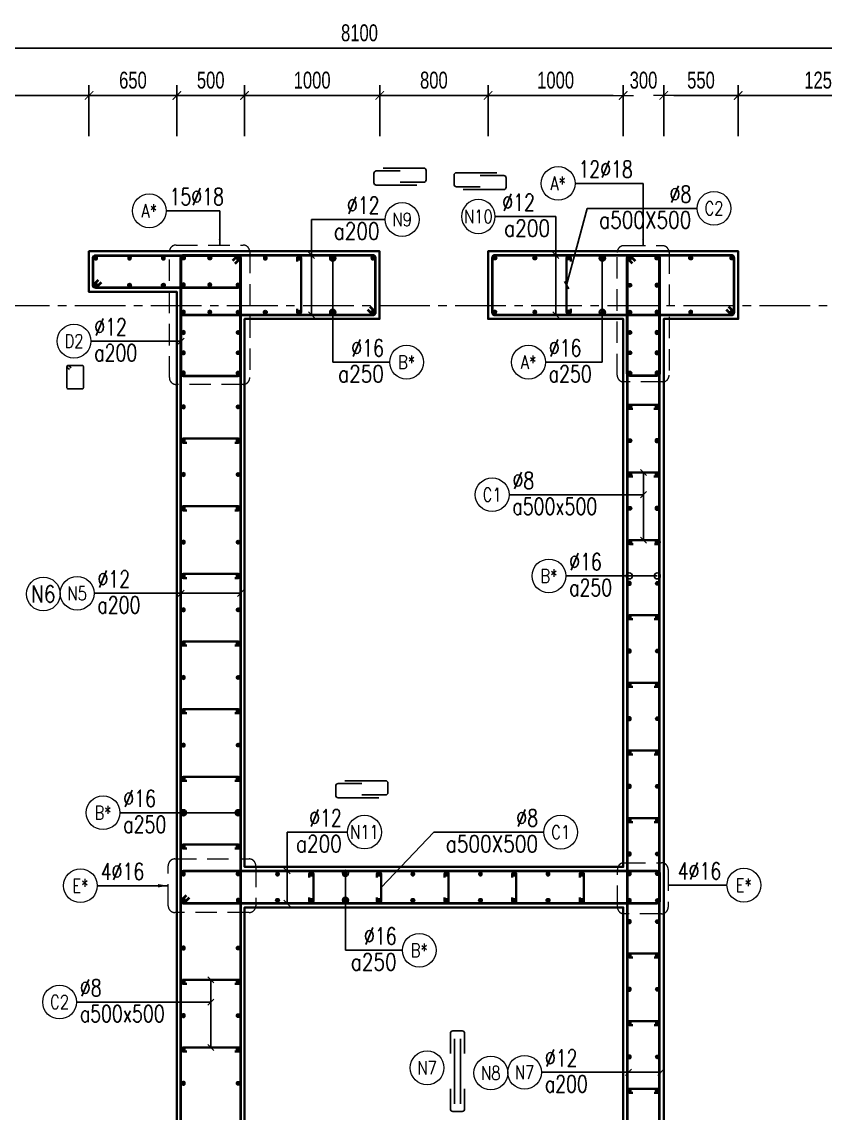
# Model space of a CAD drawing. Header units: millimetres. Extents: x 988833 to 1318015, y -9365 to 47591.
# Drawn here: x 993260 to 999200, y 39034 to 47101 of the extents above; entities that cross this region are included whole.
import ezdxf
from ezdxf.enums import TextEntityAlignment as Align

# ---------------------------------------------------------------- set-up
doc = ezdxf.new("R2010")
doc.units = ezdxf.units.MM
doc.header["$MEASUREMENT"] = 0
for name, pattern in [('HIDDEN', [9.525, 6.35, -3.175]), ('HIDDEN2', [4.7625, 3.175, -1.5875]), ('OF_Grid_1$0$CENTER2', [1.125, 0.75, -0.125, 0.125, -0.125])]:
    doc.linetypes.add(name, pattern=pattern)
doc.layers.get('0').update_dxf_attribs({"lineweight": 20})
doc.layers.get('Defpoints').update_dxf_attribs({"color": 151, "lineweight": 9})
for name, color, linetype in [('Hidden', 9, 'HIDDEN'), ('Leader', 6, 'Continuous'), ('Ligature', 1, 'Continuous')]:
    doc.layers.add(name, color=color, linetype=linetype)
for name, color, linetype, lineweight in [('KC-LEADER', 153, 'Continuous', 18), ('KC-THEP', 6, 'Continuous', 40), ('NDC_S_DIM', 1, 'Continuous', 15), ('NDC_S_HIDDEN', 8, 'HIDDEN2', 13), ('NDC_S_LEADER', 1, 'Continuous', 15), ('NDC_S_REBAR', 4, 'Continuous', 35), ('NDC_S_STIRRUP', 4, 'Continuous', 40), ('NDC_S_VN TEXT', 7, 'Continuous', 20), ('NDC_S_WALL', 6, 'Continuous', 35), ('OF_Core wall_1.2(B1-19F)$0$NDC_S_WALL', 6, 'Continuous', 35), ('OF_Grid_1$0$NDC_S_AXIS', 5, 'OF_Grid_1$0$CENTER2', 13)]:
    doc.layers.add(name, color=color, linetype=linetype, lineweight=lineweight)
doc.styles.add('NDC_DIM', font='', dxfattribs={"width": 0.75})
doc.styles.add('NDC_EN TXT', font='romans.shx', dxfattribs={"width": 0.8})
doc.styles.get('NDC_DIM').set_extended_font_data('Dotum')
doc.dimstyles.new('NDC_dim_25', dxfattribs={"dimscale": 25, "dimtxt": 2.5, "dimasz": 1.5, "dimexe": 1.5, "dimexo": 2.5, "dimgap": 1, "dimtad": 1, "dimdec": 0, "dimzin": 0, "dimdsep": 46, "dimtxsty": 'NDC_DIM', "dimblk": 'DIMMARK', "dimcen": 0.09, "dimdle": 1.2, "dimclrd": 1, "dimclre": 1, "dimclrt": 3, "dimadec": 0, "dimazin": 0, "dimtfac": 1, "dimtdec": 0, "dimtix": 1, "dimtofl": 0, "dimtmove": 0, "dimatfit": 3, "dimfxl": 6, "dimfxlon": 1, "dimtolj": 1, "dimtzin": 0, "dimarcsym": 0})
doc.dimstyles.new('NDC_dim_30', dxfattribs={"dimscale": 30, "dimtxt": 2.5, "dimasz": 1.5, "dimexe": 1.5, "dimexo": 2.5, "dimgap": 1, "dimtad": 1, "dimdec": 0, "dimzin": 0, "dimdsep": 46, "dimtxsty": 'NDC_DIM', "dimblk": 'DIMMARK', "dimcen": 0.09, "dimdle": 1.2, "dimclrd": 1, "dimclre": 1, "dimclrt": 3, "dimadec": 0, "dimazin": 0, "dimtfac": 1, "dimtdec": 0, "dimtix": 1, "dimtofl": 0, "dimtmove": 0, "dimatfit": 3, "dimfxl": 6, "dimfxlon": 1, "dimtolj": 1, "dimtzin": 0, "dimarcsym": 0})
doc.dimstyles.new('NDC_dim_50', dxfattribs={"dimscale": 50, "dimtxt": 2.5, "dimasz": 1.5, "dimexe": 1.5, "dimexo": 2.5, "dimgap": 1, "dimtad": 1, "dimdec": 0, "dimzin": 0, "dimdsep": 46, "dimtxsty": 'NDC_DIM', "dimblk": 'DIMMARK', "dimcen": 0.09, "dimdle": 1.2, "dimclrd": 1, "dimclre": 1, "dimclrt": 3, "dimadec": 0, "dimazin": 0, "dimtfac": 1, "dimtdec": 0, "dimtix": 1, "dimtofl": 0, "dimtmove": 0, "dimatfit": 3, "dimfxl": 6, "dimfxlon": 1, "dimtolj": 1, "dimtzin": 0, "dimarcsym": 0})

# ---------------------------------------------------------------- blocks, each defined once
blk = doc.blocks.new('THEP')
at = {"layer": 'KC-LEADER', "color": 6}
blk.add_circle((0, 0), 14, dxfattribs=at)
at = {"layer": 'KC-THEP'}
for p, q in [((-14, 0), (14, 0)), ((9.9, 9.9), (-9.9, -9.9)), ((-9.9, 9.9), (9.9, -9.9)), ((0, 14), (0, -14))]:
    blk.add_line(p, q, dxfattribs=at)
blk = doc.blocks.new('DIMMARK')
at = {"layer": 'NDC_S_DIM', "color": 1}
blk.add_line((-1.5, 0), (1, 0), dxfattribs=at)
at = {"layer": 'NDC_S_DIM', "color": 2, "const_width": 0.1}
blk.add_lwpolyline([(-0.42, -0.42), (0.42, 0.42)], dxfattribs=at)
blk = doc.blocks.new('*U13')
blk.add_circle((-2.5, 0), 2.5)
at = {"layer": 'NDC_S_VN TEXT', "color": 3, "style": 'NDC_EN TXT', "width": 0.75}
blk.add_attdef('DK1', (0.5, 0.85), '', height=2.5, dxfattribs=at)
at = {"layer": 'NDC_S_VN TEXT', "color": 7, "style": 'NDC_EN TXT', "width": 0.8}
blk.add_attdef('SH2', text='', height=2, dxfattribs=at).set_placement((-2.5, 0), align=Align.MIDDLE)
blk = doc.blocks.new('*U10')
blk.add_circle((2.5, 0), 2.5)
at = {"layer": 'NDC_S_VN TEXT', "color": 3, "style": 'NDC_EN TXT'}
for tag, width, p in [('DK2', 0.75, (-0.85, 0.85)), ('KC2', 0.8, (-0.85, -2.97))]:
    blk.add_attdef(tag, text='', height=2.5, dxfattribs=dict(at, width=width)).set_placement(p, align=Align.RIGHT)
at = {"layer": 'NDC_S_VN TEXT', "color": 7, "style": 'NDC_EN TXT', "width": 0.8}
blk.add_attdef('SH3', text='', height=2, dxfattribs=at).set_placement((2.5, 0), align=Align.MIDDLE)
blk = doc.blocks.new('*U11')
blk.add_circle((-2.5, 0), 2.5)
at = {"layer": 'NDC_S_VN TEXT', "color": 3, "style": 'NDC_EN TXT', "width": 0.75}
for tag, p in [('DK1', (0.5, 0.85)), ('KC1', (0.5, -2.97))]:
    blk.add_attdef(tag, p, '', height=2.5, dxfattribs=at)
at = {"layer": 'NDC_S_VN TEXT', "color": 7, "style": 'NDC_EN TXT', "width": 0.8}
blk.add_attdef('SH2', text='', height=2, dxfattribs=at).set_placement((-2.5, 0), align=Align.MIDDLE)
blk = doc.blocks.new('*U12')
blk.add_circle((-2.5, 0), 2.5)
at = {"layer": 'NDC_S_VN TEXT', "color": 3, "style": 'NDC_EN TXT', "width": 0.75}
for tag, p in [('DK1', (0.5, 0.85)), ('KC1', (0.5, -2.97))]:
    blk.add_attdef(tag, p, '', height=2.5, dxfattribs=at)
at = {"layer": 'NDC_S_VN TEXT', "color": 7, "style": 'NDC_EN TXT', "width": 0.8}
blk.add_attdef('SH2', text='', height=2, dxfattribs=at).set_placement((-2.5, 0), align=Align.MIDDLE)
blk = doc.blocks.new('A$C7BC65A55')
at = {"layer": 'Ligature'}
for p, q in [((-15.2, 372, 0), (-15.2, 38.5, 0)), ((15.2, 372, 0), (15.2, 38.5, 0))]:
    blk.add_line(p, q, dxfattribs=at)
for points in [[(-36.2, 296.5), (-36.2, 400.9, -0.414214), (-24, 413.1), (24, 413.1, -0.414214), (36.2, 400.9), (36.2, 296.5)], [(-36.2, 116.5), (-36.2, 12.2, 0.414214), (-24, 0), (24, 0, 0.414214), (36.2, 12.2), (36.2, 116.5)]]:
    blk.add_lwpolyline(points, format="xyb", dxfattribs=at)
blk = doc.blocks.new('*U9')
blk.add_circle((2.5, 0), 2.5)
at = {"layer": 'NDC_S_VN TEXT', "color": 3, "style": 'NDC_EN TXT', "width": 0.75}
blk.add_attdef('DK2', text='', height=2.5, dxfattribs=at).set_placement((-0.85, 0.85), align=Align.RIGHT)
at = {"layer": 'NDC_S_VN TEXT', "color": 7, "style": 'NDC_EN TXT', "width": 0.8}
blk.add_attdef('SH3', text='', height=2, dxfattribs=at).set_placement((2.5, 0), align=Align.MIDDLE)
blk = doc.blocks.new('*U119')
at = {"layer": 'KC-THEP', "xscale": -1, "rotation": 170.331435563619}
blk.add_blockref('THEP', (0, 0), dxfattribs=at)
blk = doc.blocks.new('*U118')
at = {"layer": 'NDC_S_HIDDEN', "color": 0, "linetype": 'ByBlock', "lineweight": -2, "transparency": 16777216}
for p in [(0, 0), (250, 0), (500, 0), (750, 0), (1000, 0), (1250, 0), (1500, 0), (1750, 0), (2000, 0), (2250, 0)]:
    blk.add_blockref('*U119', p, dxfattribs=at)
blk = doc.blocks.new('*U121')
at = {"layer": 'KC-THEP', "xscale": -1, "rotation": 170.331435563619}
blk.add_blockref('THEP', (0, 0), dxfattribs=at)
blk = doc.blocks.new('*U120')
at = {"layer": 'NDC_S_HIDDEN', "color": 0, "linetype": 'ByBlock', "lineweight": -2, "transparency": 16777216}
for p in [(0, 0), (250, 0), (500, 0), (750, 0), (1000, 0), (1250, 0), (1500, 0), (1750, 0), (2000, 0), (2250, 0)]:
    blk.add_blockref('*U121', p, dxfattribs=at)
blk = doc.blocks.new('*U123')
at = {"layer": 'NDC_S_REBAR'}
blk.add_lwpolyline([(-15, -75), (-15, -100, 1), (15, -100), (15, 100, 1), (-15, 100), (-15, 75)], format="xyb", dxfattribs=at)
blk = doc.blocks.new('*U122')
at = {"layer": 'NDC_S_HIDDEN', "color": 0, "linetype": 'ByBlock', "lineweight": -2, "transparency": 16777216}
for p in [(0, 0), (500, 0), (1000, 0), (1500, 0), (2000, 0)]:
    blk.add_blockref('*U123', p, dxfattribs=at)
blk = doc.blocks.new('*U129')
at = {"layer": 'KC-THEP', "rotation": 9.668564436380946}
blk.add_blockref('THEP', (-100, 0), dxfattribs=at)
at = {"layer": 'KC-THEP', "xscale": -1, "rotation": 350.3314355636191}
blk.add_blockref('THEP', (100, 0), dxfattribs=at)
blk = doc.blocks.new('*U128')
at = {"layer": 'OF_Core wall_1.2(B1-19F)$0$NDC_S_WALL', "color": 0, "linetype": 'ByBlock', "lineweight": -2, "transparency": 16777216}
for p in [(0, 0), (0, -250), (0, -500), (0, -750), (0, -1000)]:
    blk.add_blockref('*U129', p, dxfattribs=at)
blk = doc.blocks.new('A$C72321851')
at = {"layer": 'Ligature'}
for points in [[(-60.9, -129.3), (-60.9, 170.9, -0.414214), (-43.3, 188.5), (25.8, 188.5, -0.414214), (43.4, 170.9), (43.4, -4.3)], [(-39.7, -4.3), (-39.7, -179.5, 0.414214), (-22.1, -197.1), (47, -197.1, 0.414214), (64.6, -179.5), (64.6, 120.7)]]:
    blk.add_lwpolyline(points, format="xyb", dxfattribs=at)
blk = doc.blocks.new('*D180')
at = {"layer": 'Defpoints', "color": 0, "ltscale": 200, "transparency": 16777216}
for p in [(999806.4, 46906.4), (991706.4, 45352.4), (999806.4, 44783.5)]:
    blk.add_point(p, dxfattribs=at)
at = {"layer": 'NDC_S_DIM', "color": 1, "lineweight": -2, "ltscale": 200, "transparency": 16777216}
for p, q in [((991706.4, 46606.4), (991706.4, 46981.4)), ((999806.4, 46606.4), (999806.4, 46981.4)), ((991781.4, 46906.4), (999731.4, 46906.4))]:
    blk.add_line(p, q, dxfattribs=at)
at = {"layer": 'NDC_S_DIM', "color": 1, "lineweight": -2, "ltscale": 200, "transparency": 16777216, "xscale": 75, "yscale": 75, "zscale": 75, "rotation": 180}
blk.add_blockref('DIMMARK', (991706.4, 46906.4), dxfattribs=at)
at = {"layer": 'NDC_S_DIM', "color": 1, "lineweight": -2, "ltscale": 200, "transparency": 16777216, "xscale": 75, "yscale": 75, "zscale": 75}
blk.add_blockref('DIMMARK', (999806.4, 46906.4), dxfattribs=at)
at = {"layer": 'NDC_S_DIM', "color": 3, "ltscale": 200, "transparency": 16777216, "insert": (995756.4, 47019), "char_height": 125, "attachment_point": 5, "style": 'NDC_DIM'}
blk.add_mtext('\\A1;8100', dxfattribs=at)
blk = doc.blocks.new('*D168')
at = {"layer": 'Defpoints', "color": 0, "ltscale": 200, "transparency": 16777216}
for p in [(993756.4, 46556.7), (993756.4, 45404.9), (992006.4, 44924)]:
    blk.add_point(p, dxfattribs=at)
at = {"layer": 'NDC_S_DIM', "color": 1, "lineweight": -2, "ltscale": 200, "transparency": 16777216}
for p, q in [((992006.4, 46256.7), (992006.4, 46631.7)), ((993756.4, 46256.7), (993756.4, 46631.7)), ((992081.4, 46556.7), (993681.4, 46556.7))]:
    blk.add_line(p, q, dxfattribs=at)
at = {"layer": 'NDC_S_DIM', "color": 1, "lineweight": -2, "ltscale": 200, "transparency": 16777216, "xscale": 75, "yscale": 75, "zscale": 75, "rotation": 180}
blk.add_blockref('DIMMARK', (992006.4, 46556.7), dxfattribs=at)
at = {"layer": 'NDC_S_DIM', "color": 1, "lineweight": -2, "ltscale": 200, "transparency": 16777216, "xscale": 75, "yscale": 75, "zscale": 75}
blk.add_blockref('DIMMARK', (993756.4, 46556.7), dxfattribs=at)
at = {"layer": 'NDC_S_DIM', "color": 3, "ltscale": 200, "transparency": 16777216, "insert": (992881.4, 46669.2), "char_height": 125, "attachment_point": 5, "style": 'NDC_DIM'}
blk.add_mtext('\\A1;1750', dxfattribs=at)
blk = doc.blocks.new('*D169')
at = {"layer": 'Defpoints', "color": 0, "ltscale": 200, "transparency": 16777216}
for p in [(994406.4, 46556.7), (993756.4, 45404.9), (994406.4, 45104.9)]:
    blk.add_point(p, dxfattribs=at)
at = {"layer": 'NDC_S_DIM', "color": 1, "lineweight": -2, "ltscale": 200, "transparency": 16777216}
for p, q in [((993756.4, 46256.7), (993756.4, 46631.7)), ((994406.4, 46256.7), (994406.4, 46631.7)), ((993831.4, 46556.7), (994331.4, 46556.7))]:
    blk.add_line(p, q, dxfattribs=at)
at = {"layer": 'NDC_S_DIM', "color": 1, "lineweight": -2, "ltscale": 200, "transparency": 16777216, "xscale": 75, "yscale": 75, "zscale": 75, "rotation": 180}
blk.add_blockref('DIMMARK', (993756.4, 46556.7), dxfattribs=at)
at = {"layer": 'NDC_S_DIM', "color": 1, "lineweight": -2, "ltscale": 200, "transparency": 16777216, "xscale": 75, "yscale": 75, "zscale": 75}
blk.add_blockref('DIMMARK', (994406.4, 46556.7), dxfattribs=at)
at = {"layer": 'NDC_S_DIM', "color": 3, "ltscale": 200, "transparency": 16777216, "insert": (994081.4, 46669.2), "char_height": 125, "attachment_point": 5, "style": 'NDC_DIM'}
blk.add_mtext('\\A1;650', dxfattribs=at)
blk = doc.blocks.new('*D170')
at = {"layer": 'Defpoints', "color": 0, "ltscale": 200, "transparency": 16777216}
for p in [(994906.4, 46556.7), (994406.4, 45104.9), (994906.4, 44904.9)]:
    blk.add_point(p, dxfattribs=at)
at = {"layer": 'NDC_S_DIM', "color": 1, "lineweight": -2, "ltscale": 200, "transparency": 16777216}
for p, q in [((994406.4, 46256.7), (994406.4, 46631.7)), ((994906.4, 46256.7), (994906.4, 46631.7)), ((994481.4, 46556.7), (994831.4, 46556.7))]:
    blk.add_line(p, q, dxfattribs=at)
at = {"layer": 'NDC_S_DIM', "color": 1, "lineweight": -2, "ltscale": 200, "transparency": 16777216, "xscale": 75, "yscale": 75, "zscale": 75, "rotation": 180}
blk.add_blockref('DIMMARK', (994406.4, 46556.7), dxfattribs=at)
at = {"layer": 'NDC_S_DIM', "color": 1, "lineweight": -2, "ltscale": 200, "transparency": 16777216, "xscale": 75, "yscale": 75, "zscale": 75}
blk.add_blockref('DIMMARK', (994906.4, 46556.7), dxfattribs=at)
at = {"layer": 'NDC_S_DIM', "color": 3, "ltscale": 200, "transparency": 16777216, "insert": (994656.4, 46669.2), "char_height": 125, "attachment_point": 5, "style": 'NDC_DIM'}
blk.add_mtext('\\A1;500', dxfattribs=at)
blk = doc.blocks.new('*D171')
at = {"layer": 'Defpoints', "color": 0, "ltscale": 200, "transparency": 16777216}
for p in [(995906.3, 46556.7), (994906.4, 44904.9), (995906.3, 44904.9)]:
    blk.add_point(p, dxfattribs=at)
at = {"layer": 'NDC_S_DIM', "color": 1, "lineweight": -2, "ltscale": 200, "transparency": 16777216}
for p, q in [((994906.4, 46256.7), (994906.4, 46631.7)), ((995906.3, 46256.7), (995906.3, 46631.7)), ((994981.4, 46556.7), (995831.3, 46556.7))]:
    blk.add_line(p, q, dxfattribs=at)
at = {"layer": 'NDC_S_DIM', "color": 1, "lineweight": -2, "ltscale": 200, "transparency": 16777216, "xscale": 75, "yscale": 75, "zscale": 75, "rotation": 180}
blk.add_blockref('DIMMARK', (994906.4, 46556.7), dxfattribs=at)
at = {"layer": 'NDC_S_DIM', "color": 1, "lineweight": -2, "ltscale": 200, "transparency": 16777216, "xscale": 75, "yscale": 75, "zscale": 75}
blk.add_blockref('DIMMARK', (995906.3, 46556.7), dxfattribs=at)
at = {"layer": 'NDC_S_DIM', "color": 3, "ltscale": 200, "transparency": 16777216, "insert": (995406.4, 46669.2), "char_height": 125, "attachment_point": 5, "style": 'NDC_DIM'}
blk.add_mtext('\\A1;1000', dxfattribs=at)
blk = doc.blocks.new('*D172')
at = {"layer": 'Defpoints', "color": 0, "ltscale": 200, "transparency": 16777216}
for p in [(996706.6, 46556.7), (995906.3, 44904.9), (996706.6, 44904.9)]:
    blk.add_point(p, dxfattribs=at)
at = {"layer": 'NDC_S_DIM', "color": 1, "lineweight": -2, "ltscale": 200, "transparency": 16777216}
for p, q in [((995906.3, 46256.7), (995906.3, 46631.7)), ((996706.6, 46256.7), (996706.6, 46631.7)), ((995981.3, 46556.7), (996631.6, 46556.7))]:
    blk.add_line(p, q, dxfattribs=at)
at = {"layer": 'NDC_S_DIM', "color": 1, "lineweight": -2, "ltscale": 200, "transparency": 16777216, "xscale": 75, "yscale": 75, "zscale": 75, "rotation": 180}
blk.add_blockref('DIMMARK', (995906.3, 46556.7), dxfattribs=at)
at = {"layer": 'NDC_S_DIM', "color": 1, "lineweight": -2, "ltscale": 200, "transparency": 16777216, "xscale": 75, "yscale": 75, "zscale": 75}
blk.add_blockref('DIMMARK', (996706.6, 46556.7), dxfattribs=at)
at = {"layer": 'NDC_S_DIM', "color": 3, "ltscale": 200, "transparency": 16777216, "insert": (996306.4, 46669.2), "char_height": 125, "attachment_point": 5, "style": 'NDC_DIM'}
blk.add_mtext('\\A1;800', dxfattribs=at)
blk = doc.blocks.new('*D144')
at = {"layer": 'Defpoints', "color": 0, "ltscale": 200, "transparency": 16777216}
for p in [(997706.4, 46556.7), (996706.6, 44904.9), (997706.4, 44904.9)]:
    blk.add_point(p, dxfattribs=at)
at = {"layer": 'NDC_S_DIM', "color": 1, "lineweight": -2, "ltscale": 200, "transparency": 16777216}
for p, q in [((996706.6, 46256.7), (996706.6, 46631.7)), ((997706.4, 46256.7), (997706.4, 46631.7)), ((996781.6, 46556.7), (997631.4, 46556.7))]:
    blk.add_line(p, q, dxfattribs=at)
at = {"layer": 'NDC_S_DIM', "color": 1, "lineweight": -2, "ltscale": 200, "transparency": 16777216, "xscale": 75, "yscale": 75, "zscale": 75, "rotation": 180}
blk.add_blockref('DIMMARK', (996706.6, 46556.7), dxfattribs=at)
at = {"layer": 'NDC_S_DIM', "color": 1, "lineweight": -2, "ltscale": 200, "transparency": 16777216, "xscale": 75, "yscale": 75, "zscale": 75}
blk.add_blockref('DIMMARK', (997706.4, 46556.7), dxfattribs=at)
at = {"layer": 'NDC_S_DIM', "color": 3, "ltscale": 200, "transparency": 16777216, "insert": (997206.5, 46669.2), "char_height": 125, "attachment_point": 5, "style": 'NDC_DIM'}
blk.add_mtext('\\A1;1000', dxfattribs=at)
blk = doc.blocks.new('*D145')
at = {"layer": 'Defpoints', "color": 0, "ltscale": 200, "transparency": 16777216}
for p in [(998006.4, 46556.7), (997706.4, 44904.9), (998006.4, 44904.9)]:
    blk.add_point(p, dxfattribs=at)
at = {"layer": 'NDC_S_DIM', "color": 1, "lineweight": -2, "ltscale": 200, "transparency": 16777216}
for p, q in [((997706.4, 46256.7), (997706.4, 46631.7)), ((998006.4, 46256.7), (998006.4, 46631.7)), ((997631.4, 46556.7), (997556.4, 46556.7)), ((998081.4, 46556.7), (998156.4, 46556.7))]:
    blk.add_line(p, q, dxfattribs=at)
at = {"layer": 'NDC_S_DIM', "color": 1, "lineweight": -2, "ltscale": 200, "transparency": 16777216, "xscale": 75, "yscale": 75, "zscale": 75}
blk.add_blockref('DIMMARK', (997706.4, 46556.7), dxfattribs=at)
at = {"layer": 'NDC_S_DIM', "color": 1, "lineweight": -2, "ltscale": 200, "transparency": 16777216, "xscale": 75, "yscale": 75, "zscale": 75, "rotation": 180}
blk.add_blockref('DIMMARK', (998006.4, 46556.7), dxfattribs=at)
at = {"layer": 'NDC_S_DIM', "color": 3, "ltscale": 200, "transparency": 16777216, "insert": (997856.4, 46669.2), "char_height": 125, "attachment_point": 5, "style": 'NDC_DIM'}
blk.add_mtext('\\A1;300', dxfattribs=at)
blk = doc.blocks.new('*D146')
at = {"layer": 'Defpoints', "color": 0, "ltscale": 200, "transparency": 16777216}
for p in [(998556.4, 46556.7), (998006.4, 44904.9), (998556.4, 44904.9)]:
    blk.add_point(p, dxfattribs=at)
at = {"layer": 'NDC_S_DIM', "color": 1, "lineweight": -2, "ltscale": 200, "transparency": 16777216}
for p, q in [((998006.4, 46256.7), (998006.4, 46631.7)), ((998556.4, 46256.7), (998556.4, 46631.7)), ((998081.4, 46556.7), (998481.4, 46556.7))]:
    blk.add_line(p, q, dxfattribs=at)
at = {"layer": 'NDC_S_DIM', "color": 1, "lineweight": -2, "ltscale": 200, "transparency": 16777216, "xscale": 75, "yscale": 75, "zscale": 75, "rotation": 180}
blk.add_blockref('DIMMARK', (998006.4, 46556.7), dxfattribs=at)
at = {"layer": 'NDC_S_DIM', "color": 1, "lineweight": -2, "ltscale": 200, "transparency": 16777216, "xscale": 75, "yscale": 75, "zscale": 75}
blk.add_blockref('DIMMARK', (998556.4, 46556.7), dxfattribs=at)
at = {"layer": 'NDC_S_DIM', "color": 3, "ltscale": 200, "transparency": 16777216, "insert": (998281.4, 46669.2), "char_height": 125, "attachment_point": 5, "style": 'NDC_DIM'}
blk.add_mtext('\\A1;550', dxfattribs=at)
blk = doc.blocks.new('*D147')
at = {"layer": 'Defpoints', "color": 0, "ltscale": 200, "transparency": 16777216}
for p in [(999806.4, 46556.7), (999806.4, 45004.9), (998556.4, 44904.9)]:
    blk.add_point(p, dxfattribs=at)
at = {"layer": 'NDC_S_DIM', "color": 1, "lineweight": -2, "ltscale": 200, "transparency": 16777216}
for p, q in [((998556.4, 46256.7), (998556.4, 46631.7)), ((999806.4, 46256.7), (999806.4, 46631.7)), ((998631.4, 46556.7), (999731.4, 46556.7))]:
    blk.add_line(p, q, dxfattribs=at)
at = {"layer": 'NDC_S_DIM', "color": 1, "lineweight": -2, "ltscale": 200, "transparency": 16777216, "xscale": 75, "yscale": 75, "zscale": 75, "rotation": 180}
blk.add_blockref('DIMMARK', (998556.4, 46556.7), dxfattribs=at)
at = {"layer": 'NDC_S_DIM', "color": 1, "lineweight": -2, "ltscale": 200, "transparency": 16777216, "xscale": 75, "yscale": 75, "zscale": 75}
blk.add_blockref('DIMMARK', (999806.4, 46556.7), dxfattribs=at)
at = {"layer": 'NDC_S_DIM', "color": 3, "ltscale": 200, "transparency": 16777216, "insert": (999181.4, 46669.2), "char_height": 125, "attachment_point": 5, "style": 'NDC_DIM'}
blk.add_mtext('\\A1;1250', dxfattribs=at)

msp = doc.modelspace()

# ---------------------------------------------------------------- linework, layer by layer
for centre in [(993419.1, 42871.7), (996256.2, 39369.4), (996727.2, 39331.2)]:
    msp.add_circle(centre, 125)
at = {"layer": 'Ligature'}
msp.add_lwpolyline([(993612.1, 44530.7), (993596.1, 44546.6, -0.668179), (993601.9, 44560.6), (993706.5, 44560.6, -0.414214), (993714.7, 44552.4), (993714.7, 44395.3, -0.414214), (993706.5, 44387.1), (993601.9, 44387.1, -0.414214), (993593.7, 44395.3), (993593.7, 44552.4, -0.668179), (993607.6, 44558.2), (993623.6, 44542.2)], format="xyb", dxfattribs=at)
at = {"layer": 'NDC_S_HIDDEN', "ltscale": 50}
for points in [[(994400.5, 45451.1), (994895.2, 45451.1, -0.414214), (994945.2, 45401.1), (994945.2, 44471, -0.414214), (994895.2, 44421), (994400.5, 44421, -0.414214), (994350.5, 44471), (994350.5, 45401.1, -0.414214)], [(997711.4, 45446.5), (997995.7, 45446.5, -0.414214), (998045.7, 45396.5), (998045.7, 44489, -0.414214), (997995.7, 44439), (997711.4, 44439, -0.414214), (997661.4, 44489), (997661.4, 45396.5, -0.414214)], [(994391.9, 40913.3), (994940, 40913.3, -0.414214), (994990, 40863.3), (994990, 40567.2, -0.414214), (994940, 40517.2), (994391.9, 40517.2, -0.414214), (994341.9, 40567.2), (994341.9, 40863.3, -0.414214)], [(997713.2, 40885.3), (997989, 40885.3, -0.414214), (998039, 40835.3), (998039, 40557.8, -0.414214), (997989, 40507.8), (997713.2, 40507.8, -0.414214), (997663.2, 40557.8), (997663.2, 40835.3, -0.414214)]]:
    msp.add_lwpolyline(points, format="xyb", close=True, dxfattribs=at)
at = {"layer": 'NDC_S_REBAR'}
for points in [[(995295, 45329.9), (995295, 45354.9, -1), (995325, 45354.9), (995325, 44954.9, -1), (995295, 44954.9), (995295, 44979.9)], [(997317.9, 45329.9), (997317.9, 45354.9, 1), (997287.9, 45354.9), (997287.9, 44954.9, 1), (997317.9, 44954.9), (997317.9, 44979.9)], [(997933.8, 44240.1), (997958.8, 44240.1, 1), (997958.8, 44270.1), (997751.8, 44270.1, 1), (997751.8, 44240.1), (997776.8, 44240.1)], [(994835, 43989.9), (994860, 43989.9, 1), (994860, 44019.9), (994454.5, 44019.9, 1), (994454.5, 43989.9), (994479.5, 43989.9)], [(997933.8, 43740.1), (997958.8, 43740.1, 1), (997958.8, 43770.1), (997751.8, 43770.1, 1), (997751.8, 43740.1), (997776.8, 43740.1)], [(994835, 43489.9), (994860, 43489.9, 1), (994860, 43519.9), (994454.5, 43519.9, 1), (994454.5, 43489.9), (994479.5, 43489.9)], [(997937.7, 43240.1), (997962.7, 43240.1, 1), (997962.7, 43270.1), (997755.6, 43270.1, 1), (997755.6, 43240.1), (997780.6, 43240.1)], [(994835, 42989.9), (994860, 42989.9, 1), (994860, 43019.9), (994454.5, 43019.9, 1), (994454.5, 42989.9), (994479.5, 42989.9)], [(997934.2, 42685), (997959.2, 42685, 1), (997959.2, 42715), (997752.1, 42715, 1), (997752.1, 42685), (997777.1, 42685)], [(994835, 42489.9), (994860, 42489.9, 1), (994860, 42519.9), (994454.5, 42519.9, 1), (994454.5, 42489.9), (994479.5, 42489.9)], [(997934.2, 42185), (997959.2, 42185, 1), (997959.2, 42215), (997752.1, 42215, 1), (997752.1, 42185), (997777.1, 42185)], [(994835, 41989.9), (994860, 41989.9, 1), (994860, 42019.9), (994454.5, 42019.9, 1), (994454.5, 41989.9), (994479.5, 41989.9)], [(997934.2, 41685), (997959.2, 41685, 1), (997959.2, 41715), (997752.1, 41715, 1), (997752.1, 41685), (997777.1, 41685)], [(994835, 41489.9), (994860, 41489.9, 1), (994860, 41519.9), (994454.5, 41519.9, 1), (994454.5, 41489.9), (994479.5, 41489.9)], [(997934.2, 41185), (997959.2, 41185, 1), (997959.2, 41215), (997752.1, 41215, 1), (997752.1, 41185), (997777.1, 41185)], [(994835, 40989.9), (994860, 40989.9, 1), (994860, 41019.9), (994454.5, 41019.9, 1), (994454.5, 40989.9), (994479.5, 40989.9)], [(997934.2, 40185), (997959.2, 40185, 1), (997959.2, 40215), (997752.1, 40215, 1), (997752.1, 40185), (997777.1, 40185)], [(994835, 39989.9), (994860, 39989.9, 1), (994860, 40019.9), (994454.5, 40019.9, 1), (994454.5, 39989.9), (994479.5, 39989.9)], [(997934.2, 39685), (997959.2, 39685, 1), (997959.2, 39715), (997752.1, 39715, 1), (997752.1, 39685), (997777.1, 39685)], [(994835, 39489.9), (994860, 39489.9, 1), (994860, 39519.9), (994454.5, 39519.9, 1), (994454.5, 39489.9), (994479.5, 39489.9)], [(997934.2, 39185), (997959.2, 39185, 1), (997959.2, 39215), (997752.1, 39215, 1), (997752.1, 39185), (997777.1, 39185)]]:
    msp.add_lwpolyline(points, format="xyb", dxfattribs=at)
at = {"layer": 'NDC_S_STIRRUP'}
for points in [[(993846.4, 45174.9), (993806.4, 45134.9, -0.414214), (993786.4, 45154.9), (993786.4, 45354.9, -0.414214), (993806.4, 45374.9), (994856.4, 45374.9, -0.414214), (994876.4, 45354.9), (994876.4, 45154.9, -0.414358), (994856.4, 45134.9), (993806.4, 45134.9, -0.414214), (993786.4, 45154.9), (993826.4, 45194.9)], [(994836.4, 45314.9), (994876.4, 45354.9, 0.414214), (994856.4, 45374.9), (994456.4, 45374.9, 0.414214), (994436.4, 45354.9), (994436.4, 44505.1, 0.414214), (994456.4, 44485.1), (994856.4, 44485.1, 0.414214), (994876.4, 44505.1), (994876.4, 45354.9, 0.414214), (994856.4, 45374.9), (994816.4, 45334.9)], [(994446.4, 35836.3), (994436.4, 35806.3), (994436.4, 45354.9, -0.414214), (994456.4, 45374.9), (994856.4, 45374.9, -0.414214), (994876.4, 45354.9), (994876.4, 42105.6), (994876.4, 42105.6)], [(995815.3, 44974.9), (995855.3, 44934.9, 0.414214), (995875.3, 44954.9), (995875.3, 45354.9, 0.414214), (995855.3, 45374.9), (994456.4, 45374.9, 0.414214), (994436.4, 45354.9), (994436.4, 44954.9, 0.414214), (994456.4, 44934.9), (995855.3, 44934.9, 0.414214), (995875.3, 44954.9), (995835.3, 44994.9)], [(998466.4, 44974.9), (998506.4, 44934.9, 0.414214), (998526.4, 44954.9), (998526.4, 45354.9, 0.414214), (998506.4, 45374.9), (996757.6, 45374.9, 0.414214), (996737.6, 45354.9), (996737.6, 44954.9, 0.414214), (996757.6, 44934.9), (998506.4, 44934.9, 0.414214), (998526.4, 44954.9), (998486.4, 44994.9)], [(997775.6, 45314.9), (997735.6, 45354.9, -0.414214), (997755.6, 45374.9), (997955.6, 45374.9, -0.414214), (997975.6, 45354.9), (997975.6, 44505.1, -0.414214), (997955.6, 44485.1), (997755.6, 44485.1, -0.414214), (997735.6, 44505.1), (997735.6, 45354.9, -0.414214), (997755.6, 45374.9), (997795.6, 45334.9)], [(997775.6, 34994.9), (997735.6, 34954.9, 0.414214), (997755.6, 34934.9), (997955.6, 34934.9, 0.414214), (997975.6, 34954.9), (997975.6, 45354.9, 0.414214), (997955.6, 45374.9), (997755.6, 45374.9, 0.414214), (997735.6, 45354.9), (997735.6, 34954.9, 0.414214), (997755.6, 34934.9), (997795.6, 34974.9)], [(994876.4, 42604.9), (994876.4, 42604.9), (994876.4, 33054.9, -0.414214), (994856.4, 33034.9), (994456.4, 33034.9, -0.414214), (994436.4, 33054.9), (994436.4, 36305.6), (994446.4, 36275.6)], [(994496.4, 40624.9), (994456.4, 40584.9, -0.414214), (994436.4, 40604.9), (994436.4, 40804.9, -0.414214), (994456.4, 40824.9), (997955.6, 40824.9, -0.414214), (997975.6, 40804.9), (997975.6, 40604.9, -0.414358), (997955.6, 40584.9), (994456.4, 40584.9, -0.414214), (994436.4, 40604.9), (994476.4, 40644.9)], [(994496.4, 40624.9), (994456.4, 40584.9, -0.414214), (994436.4, 40604.9), (994436.4, 40804.9, -0.414214), (994456.4, 40824.9), (997955.6, 40824.9, -0.414214), (997975.6, 40804.9), (997975.6, 40604.9, -0.414358), (997955.6, 40584.9), (994456.4, 40584.9, -0.414214), (994436.4, 40604.9), (994476.4, 40644.9)]]:
    msp.add_lwpolyline(points, format="xyb", dxfattribs=at)
at = {"layer": 'NDC_S_WALL'}
for points in [[(998006.4, 34904.9), (998006.4, 44904.9), (998556.4, 44904.9), (998556.4, 45404.9), (996707.6, 45404.9), (996707.6, 44904.9), (997706.4, 44904.9), (997706.4, 40854.9), (994906.4, 40854.9), (994906.4, 44904.9), (995905.3, 44904.9), (995905.3, 45404.9), (993756.4, 45404.9), (993756.4, 45104.9), (994406.4, 45104.9), (994406.4, 33304.9)], [(994906.4, 33504.9), (994906.4, 40554.9), (997706.4, 40554.9), (997706.4, 34904.9)]]:
    msp.add_lwpolyline(points, dxfattribs=at)
at = {"layer": 'OF_Grid_1$0$NDC_S_AXIS', "ltscale": 500}
msp.add_line((989714, 45004.9), (1008334.6, 45004.9), dxfattribs=at)

# ---------------------------------------------------------------- block references
at = {"layer": 'Hidden', "xscale": 1.44, "yscale": 1.44, "zscale": 1.44}
msp.add_blockref('A$C7BC65A55', (996481.3, 39047.1, 0), dxfattribs=at)
at = {"layer": 'KC-THEP', "xscale": -1}
for p, rotation in [((993806.4, 45354.9), 170.331435563619), ((994056.4, 45354.9), 170.331435563619), ((994306.4, 45354.9), 170.331435563619), ((994860, 45354.9), 170.331435563619), ((995060, 45354.9), 170.331435563619), ((995310, 45354.9), 170.331435563619), ((995560, 45354.9), 170.331435563619), ((995855.3, 45354.9), 170.331435563619), ((997755.6, 45354.9), 170.331435563619), ((994454.5, 45156.6), 350.3314355636191), ((994650.1, 45156.6), 350.3314355636191), ((997955.6, 45154), 350.3314355636191), ((994454.5, 44954.9), 350.3314355636191), ((994650.1, 44954.9), 350.3314355636191), ((996757.6, 44954.9), 350.3314355636191), ((997052.9, 44954.9), 350.3314355636191), ((997302.9, 44954.9), 350.3314355636191), ((997552.9, 44954.9), 350.3314355636191), ((997955.6, 44954.9), 350.3314355636191), ((998205.6, 44954.9), 350.3314355636191), ((998510.1, 44954.9), 350.3314355636191), ((994454.5, 44804.9), 350.3314355636191), ((997955.6, 44804.9), 350.3314355636191), ((994454.5, 44654.9), 350.3314355636191), ((997955.6, 44654.9), 350.3314355636191), ((994454.5, 44504.9), 350.3314355636192), ((997955.6, 44505.1), 350.3314355636191), ((994454.5, 44254.9), 350.3314355636192), ((994454.5, 44004.9), 350.3314355636192), ((994454.5, 43754.9), 350.3314355636192), ((994454.5, 43504.9), 350.3314355636192), ((994454.5, 43254.9), 350.3314355636192), ((994454.5, 43004.9), 350.3314355636192), ((997752.1, 42950), 350.3314355636191), ((994454.5, 42754.9), 350.3314355636192), ((997752.1, 42700), 350.3314355636191), ((994454.5, 42504.9), 350.3314355636192), ((997752.1, 42450), 350.3314355636191), ((994454.5, 42254.9), 350.3314355636192), ((997752.1, 42200), 350.3314355636191), ((994454.5, 42004.9), 350.3314355636192), ((997752.1, 41950), 350.3314355636191), ((994454.5, 41754.9), 350.3314355636192), ((997752.1, 41700), 350.3314355636191), ((994454.5, 41504.9), 350.3314355636192), ((997752.1, 41450), 350.3314355636191), ((994454.5, 41254.9), 350.3314355636192), ((997752.1, 41200), 350.3314355636191), ((994454.5, 41004.9), 350.3314355636192), ((997752.1, 40950), 350.3314355636191), ((997752.1, 40804.5), 350.3314355636191), ((994454.5, 40802.1), 350.3314355636192), ((994860, 40607.7), 170.331435563619), ((997752.1, 40605.9), 350.3314355636191), ((997752.1, 40450), 350.3314355636191), ((994454.5, 40254.9), 350.3314355636192), ((997752.1, 40200), 350.3314355636191), ((994454.5, 40004.9), 350.3314355636192), ((997752.1, 39950), 350.3314355636191), ((994454.5, 39754.9), 350.3314355636192), ((997752.1, 39700), 350.3314355636191), ((994454.5, 39504.9), 350.3314355636192), ((997752.1, 39450), 350.3314355636191), ((994454.5, 39254.9), 350.3314355636192), ((997752.1, 39200), 350.3314355636191)]:
    msp.add_blockref('THEP', p, dxfattribs=dict(at, rotation=rotation))
at = {"layer": 'KC-THEP'}
for p, rotation in [((994454.5, 45354.9), 189.6685644363809), ((994650.1, 45354.9), 189.6685644363809), ((996757.6, 45354.9), 189.6685644363809), ((997052.9, 45354.9), 189.6685644363809), ((997302.9, 45354.9), 189.6685644363809), ((997552.9, 45354.9), 189.6685644363809), ((997955.6, 45354.9), 189.6685644363809), ((998205.6, 45354.9), 189.6685644363809), ((998510.1, 45354.9), 189.6685644363809), ((993806.4, 45154.9), 9.668564436380926), ((994056.4, 45154.9), 9.668564436380926), ((994306.4, 45154.9), 9.668564436380926), ((994860, 45156.6), 9.668564436380946), ((997755.6, 45154), 9.668564436380946), ((994860, 44954.9), 9.668564436380946), ((995060, 44954.9), 9.668564436380946), ((995310, 44954.9), 9.668564436380946), ((995560, 44954.9), 9.668564436380946), ((995855.3, 44954.9), 9.668564436380946), ((997755.6, 44954.9), 9.668564436380946), ((994860, 44804.9), 9.668564436380946), ((997755.6, 44804.9), 9.668564436380946), ((994860, 44654.9), 9.668564436380946), ((997755.6, 44654.9), 9.668564436380946), ((994860, 44504.9), 9.668564436380926), ((997755.6, 44505.1), 9.668564436380946), ((994860, 44254.9), 9.668564436380926), ((994860, 44004.9), 9.668564436380926), ((994860, 43754.9), 9.668564436380926), ((994860, 43504.9), 9.668564436380926), ((994860, 43254.9), 9.668564436380926), ((994860, 43004.9), 9.668564436380926), ((997959.2, 42950), 9.668564436380926), ((994860, 42754.9), 9.668564436380926), ((997959.2, 42700), 9.668564436380926), ((994860, 42504.9), 9.668564436380926), ((997959.2, 42450), 9.668564436380926), ((994860, 42254.9), 9.668564436380926), ((997959.2, 42200), 9.668564436380926), ((994860, 42004.9), 9.668564436380926), ((997959.2, 41950), 9.668564436380926), ((994860, 41754.9), 9.668564436380926), ((997959.2, 41700), 9.668564436380926), ((994860, 41504.9), 9.668564436380926), ((997959.2, 41450), 9.668564436380926), ((994860, 41254.9), 9.668564436380926), ((997959.2, 41200), 9.668564436380926), ((994860, 41004.9), 9.668564436380926), ((997959.2, 40950), 9.668564436380926), ((997959.2, 40804.5), 9.668564436380926), ((994860, 40802.1), 9.668564436380926), ((994454.5, 40607.7), 189.6685644363807), ((997959.2, 40605.9), 9.668564436380926), ((997959.2, 40450), 9.668564436380926), ((994860, 40254.9), 9.668564436380926), ((997959.2, 40200), 9.668564436380926), ((994860, 40004.9), 9.668564436380926), ((997959.2, 39950), 9.668564436380926), ((994860, 39754.9), 9.668564436380926), ((997959.2, 39700), 9.668564436380926), ((994860, 39504.9), 9.668564436380926), ((997959.2, 39450), 9.668564436380926), ((994860, 39254.9), 9.668564436380926), ((997959.2, 39200), 9.668564436380926)]:
    msp.add_blockref('THEP', p, dxfattribs=dict(at, rotation=rotation))
at = {"layer": 'Leader', "rotation": 89.99999999999997}
for p in [(996051.8, 45955.1), (995769.5, 41426.6)]:
    msp.add_blockref('A$C72321851', p, dxfattribs=at)
at = {"layer": 'Leader', "xscale": -1, "rotation": 270.0000000000001}
msp.add_blockref('A$C72321851', (996652.3, 45921.4), dxfattribs=at)
at = {"layer": 'NDC_S_HIDDEN'}
for name, p in [('*U118', (995150.5, 40802.1)), ('*U122', (995400.5, 40702.1))]:
    msp.add_blockref(name, p, dxfattribs=at)
at = {"layer": 'NDC_S_HIDDEN', "xscale": -1, "rotation": 180}
msp.add_blockref('*U120', (995150.5, 40607.7), dxfattribs=at)
at = {"layer": 'NDC_S_VN TEXT', "xscale": 50, "yscale": 50, "zscale": 50}
for name, p, values in [('*U13', (997350.1, 45906.6), {'SH2': 'A*', 'DK1': '12%%C18'}), ('*U13', (994327.4, 45703.8), {'SH2': 'A*', 'DK1': '15%%C18'}), ('*U10', (998252.3, 45722.3), {'SH3': 'C2', 'DK2': '%%c8', 'KC2': 'a500X500'}), ('*U10', (995947.1, 45640.2), {'SH3': 'N9', 'DK2': '%%C12', 'KC2': 'a200'}), ('*U11', (993770.5, 44741), {'SH2': 'D2', 'DK1': '%%C12', 'KC1': 'a200'}), ('*U10', (995979.6, 44585.2), {'SH3': 'B*', 'DK2': '%%C16', 'KC2': 'a250'}), ('*U11', (997131.3, 44585.2), {'SH2': 'A*', 'DK1': '%%C16', 'KC1': 'a250'}), ('*U12', (996862.3, 43605.7), {'SH2': 'C1', 'DK1': '%%c8', 'KC1': 'a500x500'}), ('*U11', (997282, 43005.1), {'SH2': 'B*', 'DK1': '%%C16', 'KC1': 'a250'}), ('*U11', (993794.1, 42876.9), {'SH2': 'N5', 'DK1': '%%C12', 'KC1': 'a200'}), ('*U11', (993985.5, 41254.9), {'SH2': 'B*', 'DK1': '%%C16', 'KC1': 'a250'}), ('*U10', (995668.1, 41111.8), {'SH3': 'N11', 'DK2': '%%C12', 'KC2': 'a200'}), ('*U10', (997119, 41111.1), {'SH3': 'C1', 'DK2': '%%c8', 'KC2': 'a500X500'}), ('*U13', (993818, 40715.2), {'SH2': 'E*', 'DK1': '4%%C16'}), ('*U9', (998473.6, 40719.1), {'SH3': 'E*', 'DK2': '4%%C16'}), ('*U10', (996073.4, 40238), {'SH3': 'B*', 'DK2': '%%C16', 'KC2': 'a250'}), ('*U12', (993663.9, 39855.5), {'SH2': 'C2', 'DK1': '%%c8', 'KC1': 'a500x500'}), ('*U11', (997102.1, 39336.4), {'SH2': 'N7', 'DK1': '%%C12', 'KC1': 'a200'})]:
    msp.add_blockref(name, p, dxfattribs=at).add_auto_attribs(values)
at = {"layer": 'NDC_S_VN TEXT'}
ref = msp.add_blockref('*U10', (996760.6, 45661.8), dxfattribs=dict(at, xscale=-50, yscale=50, zscale=50))
ref.add_attrib('SH3', 'N10', dxfattribs={"color": 7, "height": 100, "style": 'NDC_EN TXT', "width": 0.8}).set_placement((996635.6, 45661.8), align=Align.MIDDLE)
ref.add_attrib('DK2', '%%C12', dxfattribs={"color": 3, "height": 125, "style": 'NDC_EN TXT', "width": 0.75}).set_placement((997053.1, 45704), align=Align.RIGHT)
ref.add_attrib('KC2', 'a200', dxfattribs={"color": 3, "height": 125, "style": 'NDC_EN TXT', "width": 0.8}).set_placement((997165, 45513.1), align=Align.RIGHT)
at = {"layer": 'OF_Core wall_1.2(B1-19F)$0$NDC_S_WALL'}
msp.add_blockref('*U128', (997855.6, 44255.1), dxfattribs=at)

# ---------------------------------------------------------------- texts
at = {"layer": 'NDC_S_VN TEXT', "color": 7, "style": 'NDC_EN TXT', "width": 0.8}
for tag, height, p in [('N6', 125, (993419.1, 42871.7)), ('N7', 100, (996256.2, 39369.4)), ('N8', 100, (996727.2, 39331.2))]:
    msp.add_attdef(tag, text='3', height=height, dxfattribs=at).set_placement(p, align=Align.MIDDLE)

# ---------------------------------------------------------------- dimensions: what is measured, and where the dimension line sits
at = {"layer": 'NDC_S_DIM', "ltscale": 200}
dim = msp.add_linear_dim(base=(999806.4, 46906.4), p1=(991706.4, 45352.4), p2=(999806.4, 44783.5), dimstyle='NDC_dim_50', dxfattribs=at)
dim.commit()
dim.dimension.update_dxf_attribs({"geometry": '*D180', "text_midpoint": (995756.4, 47019)})
for base, p1, p2, picture, middle in [((993756.4, 46556.7), (992006.4, 44924), (993756.4, 45404.9), '*D168', (992881.4, 46669.2)), ((994406.4, 46556.7), (993756.4, 45404.9), (994406.4, 45104.9), '*D169', (994081.4, 46669.2)), ((994906.4, 46556.7), (994406.4, 45104.9), (994906.4, 44904.9), '*D170', (994656.4, 46669.2)), ((995906.3, 46556.7), (994906.4, 44904.9), (995906.3, 44904.9), '*D171', (995406.4, 46669.2)), ((996706.6, 46556.7), (995906.3, 44904.9), (996706.6, 44904.9), '*D172', (996306.4, 46669.2)), ((997706.4, 46556.7), (996706.6, 44904.9), (997706.4, 44904.9), '*D144', (997206.5, 46669.2)), ((998006.4, 46556.7), (997706.4, 44904.9), (998006.4, 44904.9), '*D145', (997856.4, 46669.2)), ((998556.4, 46556.7), (998006.4, 44904.9), (998556.4, 44904.9), '*D146', (998281.4, 46669.2)), ((999806.4, 46556.7), (998556.4, 44904.9), (999806.4, 45004.9), '*D147', (999181.4, 46669.2))]:
    dim = msp.add_linear_dim(base=base, p1=p1, p2=p2, dimstyle='NDC_dim_50', override={"dimtmove": 1}, dxfattribs=at)
    dim.commit()
    dim.dimension.update_dxf_attribs({"geometry": picture, "text_midpoint": middle})

# ---------------------------------------------------------------- leaders
at = {"layer": 'NDC_S_LEADER'}
for points, dimstyle, override in [([(997853.5, 45446.5), (997853.5, 45906.6), (997354, 45906.6)], 'NDC_dim_30', {"dimgap": 1, "dimtad": 0}), ([(994723.1, 45451.1), (994723.1, 45703.8), (994327.4, 45703.8)], 'NDC_dim_30', {"dimtad": 0}), ([(997208.1, 44934.9), (997208.1, 45661.6), (996760.6, 45661.6)], 'NDC_dim_30', {"dimgap": 1, "dimtad": 0, "dimldrblk": 'Oblique'}), ([(997208.1, 45374.9), (997208.1, 45661.6), (996760.6, 45661.6)], 'NDC_dim_30', {"dimtad": 0, "dimldrblk": 'Oblique'}), ([(997287.9, 45154.9), (997439.4, 45722.3), (998252.3, 45722.3)], 'NDC_dim_30', {"dimtad": 0, "dimldrblk": 'Oblique'}), ([(995402.4, 44934.9), (995402.4, 45640), (995947.1, 45640)], 'NDC_dim_30', {"dimtad": 0, "dimldrblk": 'Oblique'}), ([(995402.4, 45374.9), (995402.4, 45640), (995947.1, 45640)], 'NDC_dim_30', {"dimtad": 0, "dimldrblk": 'Oblique'}), ([(995559, 45354.9), (995559, 44585), (995979.6, 44585)], 'NDC_dim_30', {"dimgap": 1, "dimtad": 0, "dimldrblk": 'Origin'}), ([(997551.9, 45354.9), (997551.9, 44585), (997131.3, 44585)], 'NDC_dim_30', {"dimgap": 1, "dimtad": 0, "dimldrblk": 'Origin'}), ([(995559, 44954.9), (995559, 44585), (995979.6, 44585)], 'NDC_dim_30', {"dimgap": 1, "dimtad": 0, "dimldrblk": 'Origin'}), ([(997551.9, 44954.9), (997551.9, 44585), (997131.3, 44585)], 'NDC_dim_30', {"dimgap": 1, "dimtad": 0, "dimldrblk": 'Origin'}), ([(994436.4, 44741), (993768.4, 44741)], 'NDC_dim_30', {"dimtad": 0, "dimldrblk": 'Oblique'}), ([(997855.6, 43770.1), (997855.6, 43270.1)], 'NDC_dim_30', {"dimtad": 0, "dimldrblk": 'Oblique'}), ([(997855.6, 43270.1), (997855.6, 43770.1)], 'NDC_dim_30', {"dimtad": 0, "dimldrblk": 'Oblique'}), ([(997855.6, 43605.7), (996862.3, 43605.7)], 'NDC_dim_30', {"dimtad": 0, "dimldrblk": 'Oblique'}), ([(997958, 43005.1), (997282, 43005.1)], 'NDC_dim_30', {"dimtad": 0, "dimldrblk": 'Origin'}), ([(997750.9, 43005.1), (997282, 43005.1)], 'NDC_dim_30', {"dimtad": 0, "dimldrblk": 'Origin'}), ([(994876.4, 42876.7), (993794.1, 42876.7)], 'NDC_dim_30', {"dimtad": 0, "dimldrblk": 'Oblique'}), ([(994436.4, 42876.7), (993794.1, 42876.7)], 'NDC_dim_30', {"dimtad": 0, "dimldrblk": 'Oblique'}), ([(994860, 41254.9), (993985.5, 41254.9)], 'NDC_dim_30', {"dimtad": 0, "dimldrblk": 'Origin'}), ([(994454.5, 41254.9), (993985.5, 41254.9)], 'NDC_dim_30', {"dimtad": 0, "dimldrblk": 'Origin'}), ([(995220.6, 40584.9), (995220.6, 41111.6), (995668.1, 41111.6)], 'NDC_dim_30', {"dimgap": 1, "dimtad": 0, "dimldrblk": 'Oblique'}), ([(995220.6, 40824.9), (995220.6, 41111.6), (995668.1, 41111.6)], 'NDC_dim_30', {"dimtad": 0, "dimldrblk": 'Oblique'}), ([(995915.5, 40702.1), (996306.1, 41111.1), (997119, 41111.1)], 'NDC_dim_30', {"dimtad": 0, "dimldrblk": 'Oblique'}), ([(995652.8, 40807.7), (995652.8, 40237.8), (996073.4, 40237.8)], 'NDC_dim_30', {"dimgap": 1, "dimtad": 0, "dimldrblk": 'Origin'}), ([(994341.9, 40715.2), (993818, 40715.2)], 'NDC_dim_50', {"dimgap": 1, "dimtad": 0}), ([(998039, 40719.1), (998473.6, 40719.1)], 'NDC_dim_25', {"dimgap": 1, "dimtad": 0}), ([(995652.8, 40607.7), (995652.8, 40237.8), (996073.4, 40237.8)], 'NDC_dim_30', {"dimgap": 1, "dimtad": 0, "dimldrblk": 'Origin'}), ([(994657.2, 40019.9), (994657.2, 39519.9)], 'NDC_dim_30', {"dimtad": 0, "dimldrblk": 'Oblique'}), ([(994657.2, 39519.9), (994657.2, 40019.9)], 'NDC_dim_30', {"dimtad": 0, "dimldrblk": 'Oblique'}), ([(994657.2, 39855.5), (993663.9, 39855.5)], 'NDC_dim_30', {"dimtad": 0, "dimldrblk": 'Oblique'}), ([(997984.5, 39336.2), (997102.1, 39336.2)], 'NDC_dim_30', {"dimtad": 0, "dimldrblk": 'Oblique'}), ([(997744.5, 39336.2), (997102.1, 39336.2)], 'NDC_dim_30', {"dimtad": 0, "dimldrblk": 'Oblique'})]:
    msp.add_leader(points, dimstyle=dimstyle, override=override, dxfattribs=at)

doc.saveas('drawing.dxf')
